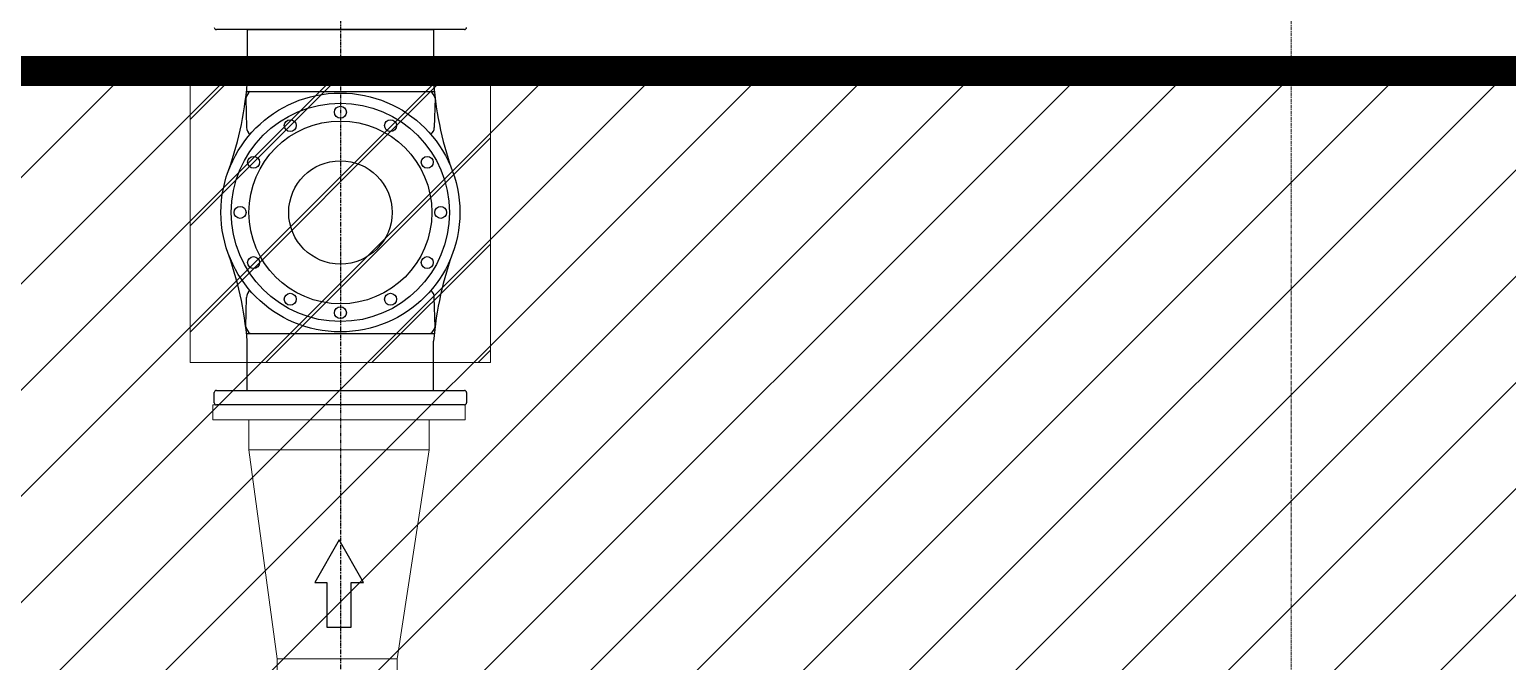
# Model space of a CAD drawing. Header units: inches. Extents: x 0 to 235202, y 0 to 184293.
# Drawn here: x 177803 to 182721, y 130923 to 133027 of the extents above; entities that cross this region are included whole.
import ezdxf
from ezdxf.enums import TextEntityAlignment as Align

# ---------------------------------------------------------------- set-up
doc = ezdxf.new("R2010")
doc.units = ezdxf.units.IN
doc.header["$MEASUREMENT"] = 0
for name, pattern in [('CENTER', [2, 1.25, -0.25, 0.25, -0.25]), ('HIDDEN', [0.375, 0.25, -0.125]), ('PHANTOM2', [1.25, 0.625, -0.125, 0.125, -0.125, 0.125, -0.125])]:
    doc.linetypes.add(name, pattern=pattern)
doc.layers.add('.5', color=8, linetype='Continuous', lineweight=0)
doc.layers.add('DIM', color=251, linetype='Continuous', lineweight=0)
for name, color, linetype in [('71-12459_XREF-T-BLK_A1$0$BORDER', 6, 'Continuous'), ('GRID_TXT45', 4, 'Continuous'), ('ID_LEGEND', 3, 'Continuous'), ('M-HVAC-EQPM-NEW', 5, 'Continuous'), ('M-X-BKGD', 8, 'Continuous'), ('PIPE', 3, 'Continuous'), ('WINDOW ELEV', 3, 'Continuous')]:
    doc.layers.add(name, color=color, linetype=linetype)
doc.styles.add('SIMPLEX', font='simplex.shx')

# ---------------------------------------------------------------- blocks, each defined once
blk = doc.blocks.new('FLOOR PLAN REV 2')
at = {"layer": '.5', "color": 8, "linetype": 'CENTER', "ltscale": 10}
blk.add_line((107526.8, 216570.9), (107526.8, 247856.1), dxfattribs=at)
at = {"color": 8, "linetype": 'PHANTOM2', "ltscale": 20}
blk.add_line((104363.1, 246037.7), (104363.1, 222993.1), dxfattribs=at)
at = {"color": 8, "lineweight": -3, "ltscale": 5}
for p, q in [((104775.8, 232853.4), (103950.3, 232853.4)), ((103950.3, 231652.2), (104775.8, 231652.2)), ((103943.1, 231611.5), (103943.1, 231645)), ((104775.8, 231604.2), (103950.3, 231604.2)), ((104783.1, 231645), (104783.1, 231611.5))]:
    blk.add_line(p, q, dxfattribs=at)
for centre, start, end in [((103950.3, 232860.6), 180, 270), ((104775.8, 232860.6), 270, 0), ((103950.3, 231645), 90, 180), ((104775.8, 231645), 360, 90), ((103950.3, 231611.5), 180, 270), ((104775.8, 231611.5), 270, 0)]:
    blk.add_arc(centre, 7.24, start, end, dxfattribs=at)
at = {"layer": 'DIM', "color": 8, "linetype": 'HIDDEN', "ltscale": 7}
for p, q in [((104863.1, 232744.7), (103863.1, 232744.7)), ((103863.1, 232744.7), (103863.1, 231744.7)), ((104863.1, 231744.7), (104863.1, 232744.7)), ((103863.1, 231744.7), (104863.1, 231744.7))]:
    blk.add_line(p, q, dxfattribs=at)
at = {"layer": 'DIM', "color": 8, "linetype": 'Continuous'}
for p, q in [((103863.1, 232553.8), (104054, 232744.7)), ((103863.1, 232200.3), (104407.5, 232744.7)), ((103863.1, 231846.7), (104761.1, 232744.7)), ((104114.6, 231744.7), (104863.1, 232493.2)), ((104468.2, 231744.7), (104863.1, 232139.6)), ((104821.7, 231744.7), (104863.1, 231786.1))]:
    blk.add_line(p, q, dxfattribs=at)
at = {"layer": 'ID_LEGEND', "color": 8}
blk.add_circle((104363.1, 232244.7), 172.1, dxfattribs=at)
at = {"layer": 'PIPE', "color": 8}
for p, q in [((104053, 232853.4), (104053, 232673.5)), ((104053, 232853.4), (104673.2, 232853.4)), ((104673.2, 232853.4), (104673.2, 232673.5)), ((104050.6, 232647.8), (104675.6, 232647.8)), ((104048, 232625.4), (104050.6, 232527.8)), ((104678.1, 232625.4), (104675.6, 232527.8)), ((104048, 231864), (104050.6, 231961.6)), ((104678.1, 231864), (104675.6, 231961.6)), ((104050.6, 231841.6), (104675.6, 231841.6)), ((104053, 231652.2), (104053, 231815.9)), ((104673.2, 231652.2), (104673.2, 231815.9)), ((104053, 231652.2), (104673.2, 231652.2))]:
    blk.add_line(p, q, dxfattribs=at)
for centre, radius in [((104363.1, 232244.7), 397.5), ((104363.1, 232244.7), 363.2), ((104363.1, 232578.4), 19.8), ((104363.1, 232244.7), 304.2), ((104196.2, 232533.7), 19.8), ((104529.9, 232533.7), 19.8), ((104074.1, 232411.6), 19.8), ((104652, 232411.6), 19.8), ((104029.4, 232244.7), 19.8), ((104696.8, 232244.7), 19.8), ((104074.1, 232077.9), 19.8), ((104652, 232077.9), 19.8), ((104196.2, 231955.8), 19.8), ((104529.9, 231955.8), 19.8), ((104363.1, 231911), 19.8)]:
    blk.add_circle(centre, radius, dxfattribs=at)
for centre, radius, start, end in [((102912.1, 232766.7), 1144.7, 339.6588, 355.3314), ((104089.1, 232614.6), 42.5, 128.4992, 165.2516), ((104637, 232614.6), 42.5, 14.7484, 51.5008), ((105814, 232766.7), 1144.7, 184.6686, 200.3412), ((104077.1, 232527.3), 26.5, 178.8653, 237.0344), ((104649.1, 232527.3), 26.5, 302.9656, 1.1347), ((102912.1, 231722.8), 1144.7, 4.6686, 20.3412), ((105814, 231722.8), 1144.7, 159.6588, 175.3314), ((104077.1, 231962.2), 26.5, 122.9656, 181.1347), ((104649.1, 231962.2), 26.5, 358.8653, 57.0344), ((104089.1, 231874.9), 42.5, 194.7484, 231.5008), ((104637, 231874.9), 42.5, 308.4992, 345.2516)]:
    blk.add_arc(centre, radius, start, end, dxfattribs=at)
at = {"layer": 'GRID_TXT45', "color": 8, "style": 'SIMPLEX'}
for p in [(53803.1, 233267.6), (53803.1, 227018.5), (53803.1, 220768)]:
    blk.add_attdef('GRD_TXT', text='', height=450, rotation=180, dxfattribs=at).set_placement(p, align=Align.MIDDLE_CENTER)
blk = doc.blocks.new('PLAN REV 1')
at = {"color": 8}
for p, q in [((220213.1, 208403.4), (220132.1, 208261.1)), ((220294.1, 208261.1), (220213.1, 208403.4)), ((220132.1, 208261.1), (220172.6, 208261.1)), ((220172.6, 208261.1), (220172.6, 208112.7)), ((220253.6, 208261.1), (220294.1, 208261.1)), ((220253.6, 208112.7), (220253.6, 208261.1)), ((220172.6, 208112.7), (220253.6, 208112.7))]:
    blk.add_line(p, q, dxfattribs=at)
at = {"layer": 'DIM', "color": 8, "linetype": 'Continuous', "ltscale": 10}
for p, q in [((220633.1, 208852.4), (219793.1, 208852.4)), ((219793.1, 208852.4), (219793.1, 208802.4)), ((220633.1, 208802.4), (220633.1, 208852.4)), ((219793.1, 208802.4), (220633.1, 208802.4)), ((219913.1, 208802.4), (219913.1, 208702.4)), ((220513.1, 208802.4), (220513.1, 208702.4)), ((219913.1, 208702.4), (220007, 208006.6)), ((220513.1, 208702.4), (220407, 208006.6)), ((220007, 207906.6), (220007, 208006.6)), ((220007, 208006.6), (220407, 208006.6)), ((220407, 208006.6), (220407, 207906.6))]:
    blk.add_line(p, q, dxfattribs=at)
at = {"layer": 'DIM', "color": 8}
for p, q in [((219913.1, 208802.4), (220513.1, 208802.4)), ((219913.1, 208702.4), (220513.1, 208702.4))]:
    blk.add_line(p, q, dxfattribs=at)
at = {"layer": 'WINDOW ELEV', "color": 1}
blk.add_blockref('FLOOR PLAN REV 2', (115854.5, -22751.9), dxfattribs=at)

msp = doc.modelspace()

# ---------------------------------------------------------------- hatches: boundary and pattern name
at = {"layer": 'M-HVAC-EQPM-NEW'}
h = msp.add_hatch(dxfattribs=at)
h.set_pattern_fill('ANSI31', color=8, scale=2000)
h.set_pattern_definition([(45, (-41380.03, -77074.9), (-176.7767, 176.7767), [])])
h.paths.add_polyline_path([(148917.3, 132888.6), (189081.7, 132888.6), (189081.7, 127797), (176827.3, 127797), (176827.3, 129426.6), (148917.3, 129426.6)])

# ---------------------------------------------------------------- linework, layer by layer
at = {"layer": '71-12459_XREF-T-BLK_A1$0$BORDER', "color": 1, "linetype": 'HIDDEN', "ltscale": 30, "const_width": 100, "flags": 128}
msp.add_lwpolyline([(148917.3, 132888.6), (189081.7, 132888.6), (189081.7, 127797), (176827.3, 127797), (176827.3, 129426.6), (148917.3, 129426.6)], close=True, dxfattribs=at)

# ---------------------------------------------------------------- block references
at = {"layer": 'M-X-BKGD', "color": 8}
msp.add_blockref('PLAN REV 1', (-41380, -77074.9), dxfattribs=at)

doc.saveas('drawing.dxf')
